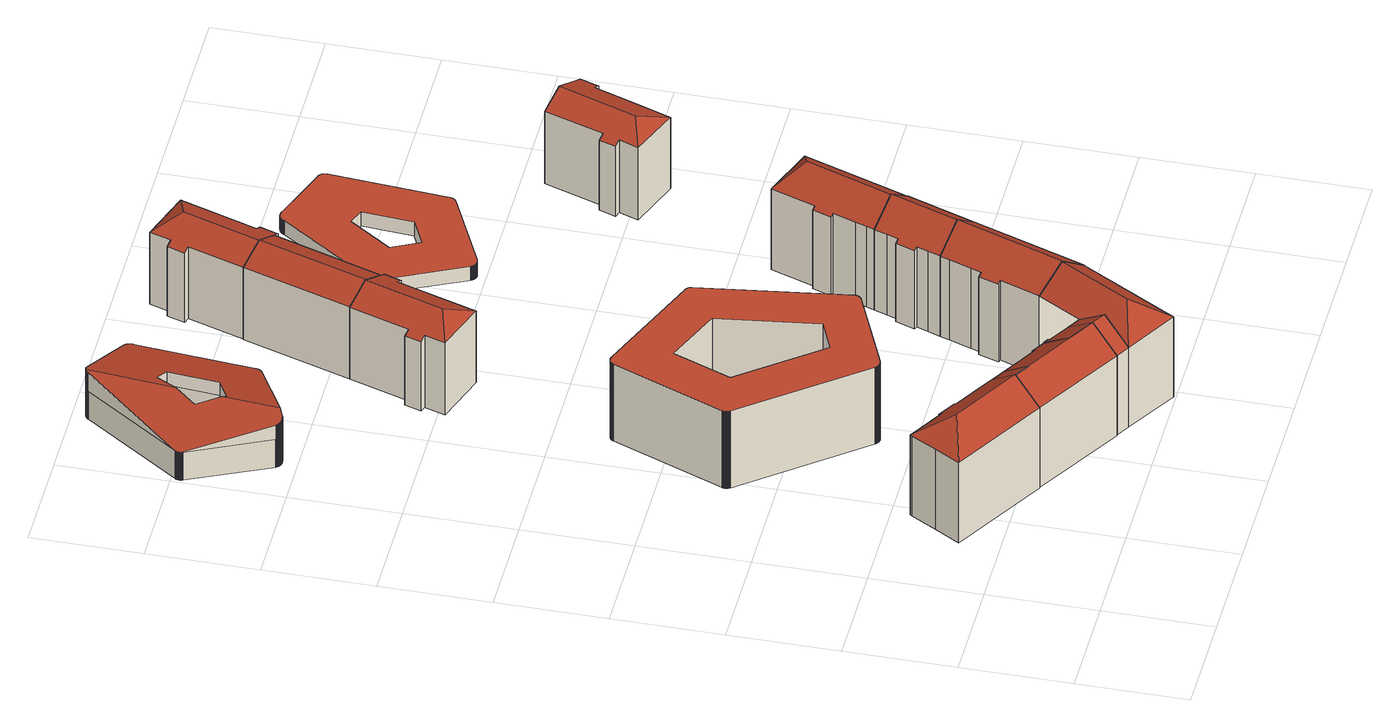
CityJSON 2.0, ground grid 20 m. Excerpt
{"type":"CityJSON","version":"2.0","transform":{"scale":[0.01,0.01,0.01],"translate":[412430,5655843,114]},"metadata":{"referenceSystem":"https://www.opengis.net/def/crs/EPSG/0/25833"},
"CityObjects":{
"building1":{"type":"Building","attributes":{"Gemeindeschluessel":14612000,"Geometrietyp2DReferenz":"3000","function":"31001_9998","roofType":"9999"},"children":["building1-1","building1-2"]},
"building1-1":{"type":"BuildingPart","attributes":{"Dachtyp_tdc":"tdcPolyFlatRoof","Dachneigung":37.24,"QualitaetDacherkennung":54,"Geometrietyp2DReferenz":"3000","measuredHeight":21.34,"roofType":"2100"},"parents":["building1"],"geometry":[{"type":"MultiSurface","lod":"2","boundaries":[[[0,1,2,3]],[[1,4,5,2]],[[4,6,7,5]],[[6,8,9,10,7]],[[8,6,4,1,0,11]],[[3,2,5,7,10,12]]],"semantics":{"surfaces":[{"type":"WallSurface"},{"type":"RoofSurface"},{"type":"GroundSurface"}],"values":[0,0,0,0,1,2]}}]},
"building1-2":{"type":"BuildingPart","attributes":{"Dachtyp_tdc":"tdcHipAndGableRoof","Dachneigung":36.91,"QualitaetDacherkennung":71,"Geometrietyp2DReferenz":"3000","measuredHeight":21.31,"roofType":"5000"},"parents":["building1"],"geometry":[{"type":"MultiSurface","lod":"2","boundaries":[[[13,14,15,16]],[[14,17,18,15]],[[17,19,0,3,18]],[[9,20,21,10]],[[20,22,23,21]],[[22,24,25,23]],[[24,26,27,25]],[[26,28,29,27]],[[28,30,31,29]],[[30,32,33,31]],[[32,13,16,33]],[[28,26,24,22,34]],[[22,20,9,11,34]],[[11,19,17,14,13,32,30,28,34]],[[16,15,18,3,12,10,21,23,25,27,29,31,33]]],"semantics":{"surfaces":[{"type":"WallSurface"},{"type":"RoofSurface"},{"type":"GroundSurface"}],"values":[0,0,0,0,0,0,0,0,0,0,0,1,1,1,2]}}]},
"building2":{"type":"Building","attributes":{"Gemeindeschluessel":14612000,"Geometrietyp2DReferenz":"3000","function":"31001_9998","roofType":"9999"},"children":["building2-1","building2-2"]},
"building2-1":{"type":"BuildingPart","attributes":{"Dachtyp_tdc":"tdcPolyFlatRoof","Dachneigung":36.88,"QualitaetDacherkennung":65,"Geometrietyp2DReferenz":"3000","measuredHeight":21.29,"roofType":"2100"},"parents":["building2"],"geometry":[{"type":"MultiSurface","lod":"2","boundaries":[[[35,36,37,38]],[[36,39,40,37]],[[39,41,42,40]],[[41,43,44,42]],[[43,45,46,44]],[[45,47,48,46]],[[49,35,38,50,51]],[[49,52,47,45,43,41,39,36,35]],[[38,37,40,42,44,46,48,50]]],"semantics":{"surfaces":[{"type":"WallSurface"},{"type":"RoofSurface"},{"type":"GroundSurface"}],"values":[0,0,0,0,0,0,0,1,2]}}]},
"building2-2":{"type":"BuildingPart","attributes":{"Dachtyp_tdc":"tdcPolyFlatRoof","Dachneigung":36.65,"QualitaetDacherkennung":71,"Geometrietyp2DReferenz":"3000","measuredHeight":21.32,"roofType":"2100"},"parents":["building2"],"geometry":[{"type":"MultiSurface","lod":"2","boundaries":[[[53,54,46,48,47]],[[54,55,56,46]],[[55,57,58,56]],[[57,59,60,58]],[[59,61,62,60]],[[61,63,64,62]],[[63,51,50,64]],[[51,63,61,59,57,55,54,53,52]],[[48,46,56,58,60,62,64,50]]],"semantics":{"surfaces":[{"type":"WallSurface"},{"type":"RoofSurface"},{"type":"GroundSurface"}],"values":[0,0,0,0,0,0,0,1,2]}}]},
"building3":{"type":"Building","attributes":{"Dachtyp_tdc":"tdcPolyFlatRoof","Gemeindeschluessel":14612000,"Dachneigung":0,"QualitaetDacherkennung":1,"Geometrietyp2DReferenz":"3000","measuredHeight":16.52,"function":"31001_9998","roofType":"1000"},"geometry":[{"type":"Solid","lod":"2","boundaries":[[[[65,66,67,68]],[[66,69,70,67]],[[69,71,72,70]],[[71,73,74,72]],[[73,75,76,74]],[[75,77,78,76]],[[77,79,80,78]],[[79,81,82,80]],[[81,83,84,82]],[[83,85,86,84]],[[85,87,88,86]],[[87,89,90,88]],[[89,91,92,90]],[[91,93,94,92]],[[93,95,96,94]],[[95,97,98,96]],[[97,99,100,98]],[[99,101,102,100]],[[101,103,104,102]],[[103,105,106,104]],[[105,107,108,106]],[[107,109,110,108]],[[109,111,112,110]],[[111,113,114,112]],[[113,115,116,114]],[[115,117,118,116]],[[117,119,120,118]],[[119,121,122,120]],[[121,123,124,122]],[[123,125,126,124]],[[125,127,128,126]],[[127,129,130,128]],[[129,131,132,130]],[[131,133,134,132]],[[133,135,136,134]],[[135,137,138,136]],[[137,139,140,138]],[[139,141,142,140]],[[141,143,144,142]],[[143,145,146,144]],[[145,147,148,146]],[[147,149,150,148]],[[149,151,152,150]],[[151,153,154,152]],[[153,155,156,154]],[[155,157,158,156]],[[157,159,160,158]],[[159,161,162,160]],[[161,163,164,162]],[[163,165,166,164]],[[165,167,168,166]],[[167,169,170,168]],[[169,171,172,170]],[[171,173,174,172]],[[173,175,176,174]],[[175,177,178,176]],[[177,179,180,178]],[[179,181,182,180]],[[181,183,184,182]],[[181,179,177,175,173,171,169,167,165,163,161,159,157,155,153,151,149,147,145,143,141,139,137,135,133,131,129,127,125,123,121,119,117,115,113,111,109,107,105,103,101,99,97,95,93,91,89,87,85,83,81,79,77,75,73,71,69,66,65,185,186,187,188,189,190,191,192,193,194,195,196,197,198,199,200,201,202,203,204,205,206,207,208,209,210,211,212,213,214,215,216,217,218,219,220,183],[221,222,223,224,225]],[[184,226,227,228,229,230,231,232,233,234,235,236,237,238,239,240,241,242,243,244,245,246,247,248,249,250,251,252,253,254,255,256,257,258,259,260,261,68,67,70,72,74,76,78,80,82,84,86,88,90,92,94,96,98,100,102,104,106,108,110,112,114,116,118,120,122,124,126,128,130,132,134,136,138,140,142,144,146,148,150,152,154,156,158,160,162,164,166,168,170,172,174,176,178,180,182],[262,263,264,265,266]],[[183,220,226,184]],[[220,219,227,226]],[[219,218,228,227]],[[218,217,229,228]],[[217,216,230,229]],[[216,215,231,230]],[[215,214,232,231]],[[214,213,233,232]],[[213,212,234,233]],[[212,211,235,234]],[[211,210,236,235]],[[210,209,237,236]],[[209,208,238,237]],[[208,207,239,238]],[[207,206,240,239]],[[206,205,241,240]],[[205,204,242,241]],[[204,203,243,242]],[[203,202,244,243]],[[202,201,245,244]],[[201,200,246,245]],[[200,199,247,246]],[[199,198,248,247]],[[198,197,249,248]],[[197,196,250,249]],[[221,225,263,262]],[[225,224,264,263]],[[224,223,265,264]],[[223,222,266,265]],[[222,221,262,266]],[[196,195,251,250]],[[195,194,252,251]],[[194,193,253,252]],[[193,192,254,253]],[[192,191,255,254]],[[191,190,256,255]],[[190,189,257,256]],[[189,188,258,257]],[[188,187,259,258]],[[187,186,260,259]],[[186,185,261,260]],[[185,65,68,261]]]],"semantics":{"surfaces":[{"type":"WallSurface"},{"type":"RoofSurface"},{"type":"GroundSurface"}],"values":[[0,0,0,0,0,0,0,0,0,0,0,0,0,0,0,0,0,0,0,0,0,0,0,0,0,0,0,0,0,0,0,0,0,0,0,0,0,0,0,0,0,0,0,0,0,0,0,0,0,0,0,0,0,0,0,0,0,0,0,1,2,0,0,0,0,0,0,0,0,0,0,0,0,0,0,0,0,0,0,0,0,0,0,0,0,0,0,0,0,0,0,0,0,0,0,0,0,0,0,0,0,0,0]]}}]},
"building4":{"type":"Building","attributes":{"Gemeindeschluessel":14612000,"Geometrietyp2DReferenz":"3000","function":"31001_9998","roofType":"9999"},"children":["building4-1","building4-2","building4-3"]},
"building4-1":{"type":"BuildingPart","attributes":{"Dachtyp_tdc":"tdcPolyFlatRoof","Dachneigung":35.82,"QualitaetDacherkennung":65,"Geometrietyp2DReferenz":"3000","measuredHeight":21.2,"roofType":"2100"},"parents":["building4"],"geometry":[{"type":"MultiSurface","lod":"2","boundaries":[[[267,268,269,270,271,272]],[[268,273,274,269]],[[273,275,276,274]],[[275,277,278,276]],[[277,279,280,281,278]],[[279,277,275,273,268,267]],[[270,269,274,276,278,281]]],"semantics":{"surfaces":[{"type":"WallSurface"},{"type":"RoofSurface"},{"type":"GroundSurface"}],"values":[0,0,0,0,0,1,2]}}]},
"building4-2":{"type":"BuildingPart","attributes":{"Dachtyp_tdc":"tdcHipAndGableRoof","Dachneigung":36.13,"QualitaetDacherkennung":67,"Geometrietyp2DReferenz":"3000","measuredHeight":21.24,"roofType":"5000"},"parents":["building4"],"geometry":[{"type":"MultiSurface","lod":"2","boundaries":[[[282,283,284,285]],[[283,286,287,288,284]],[[289,282,285,290]],[[286,283,291]],[[282,289,292]],[[283,282,292,291]],[[289,286,291,292]],[[285,284,288,293,290]]],"semantics":{"surfaces":[{"type":"WallSurface"},{"type":"RoofSurface"},{"type":"GroundSurface"}],"values":[0,0,0,1,0,1,1,2]}}]},
"building4-3":{"type":"BuildingPart","attributes":{"Dachtyp_tdc":"tdcGableRoof","Dachneigung":35.96,"QualitaetDacherkennung":63,"Geometrietyp2DReferenz":"3000","measuredHeight":21.23,"roofType":"3100"},"parents":["building4"],"geometry":[{"type":"MultiSurface","lod":"2","boundaries":[[[280,294,293,281]],[[287,295,296,288]],[[287,294,297]],[[294,280,272,298,297]],[[295,287,297,298]],[[281,293,288,296,270]]],"semantics":{"surfaces":[{"type":"WallSurface"},{"type":"RoofSurface"},{"type":"GroundSurface"}],"values":[0,0,0,1,1,2]}}]},
"building5":{"type":"Building","attributes":{"Dachtyp_tdc":"tdcFreeFormRoof","Gemeindeschluessel":14612000,"Dachneigung":15.68,"QualitaetDacherkennung":5,"Geometrietyp2DReferenz":"3000","measuredHeight":10.21,"function":"31001_9998","roofType":"5000"},"geometry":[{"type":"Solid","lod":"2","boundaries":[[[[299,300,301,302]],[[300,303,304,301]],[[303,305,306,304]],[[305,307,308,306]],[[307,309,310,308]],[[309,311,312,310]],[[311,313,314,312]],[[313,315,316,314]],[[315,317,318,316]],[[317,319,320,318]],[[319,321,322,320]],[[321,323,324,322]],[[323,325,326,324]],[[325,327,328,326]],[[327,329,330,328]],[[329,331,332,330]],[[331,333,334,332]],[[333,335,336,334]],[[335,337,338,336]],[[337,339,340,338]],[[339,341,342,340]],[[341,343,344,342]],[[343,345,346,344]],[[345,347,348,346]],[[347,349,350,348]],[[349,351,352,350]],[[353,354,355,356]],[[356,355,357,358]],[[358,357,359,360]],[[360,359,361,362]],[[362,361,363,364]],[[364,363,365,366]],[[366,365,367,368]],[[368,367,369,370]],[[370,369,371,372]],[[302,301,304,306,308,310,312,314,316,318,320,322,324,326,328,330,332,334,336,338,340,342,344,346,348,350,352,373,374,375,376,377,378,379,380,381,382,383,384,385,386,387,388,389,390,391,392,393,394,395,396,397,398,399,400,401,402,403,404,405,406,407,408,409,410,411,412,413,414,415,416,417,418,419,420,421,422,423,424,425,426,427,428,429,430,431,432,433,434,435,436,437,438,439,440,441],[442,443,444,445,446,447]],[[351,448,373,352]],[[448,449,374,373]],[[449,450,375,374]],[[450,451,376,375]],[[451,452,377,376]],[[452,453,378,377]],[[453,454,379,378]],[[454,455,380,379]],[[455,456,381,380]],[[456,457,382,381]],[[457,458,383,382]],[[458,459,384,383]],[[459,460,385,384]],[[460,461,386,385]],[[461,462,387,386]],[[462,463,388,387]],[[463,464,389,388]],[[464,465,390,389]],[[465,466,391,390]],[[466,353,392,391]],[[353,356,393,392]],[[356,358,394,393]],[[358,360,395,394]],[[360,362,396,395]],[[362,364,397,396]],[[364,366,398,397]],[[366,368,399,398]],[[368,370,400,399]],[[370,372,401,400]],[[372,467,402,401]],[[467,468,403,402]],[[469,470,443,442]],[[470,471,444,443]],[[471,472,445,444]],[[472,473,446,445]],[[473,474,447,446]],[[474,469,442,447]],[[468,475,404,403]],[[475,476,405,404]],[[476,477,406,405]],[[477,478,407,406]],[[478,479,408,407]],[[479,480,409,408]],[[480,481,410,409]],[[481,482,411,410]],[[482,483,412,411]],[[483,484,413,412]],[[484,485,414,413]],[[485,486,415,414]],[[486,487,416,415]],[[487,488,417,416]],[[488,489,418,417]],[[489,490,419,418]],[[490,491,420,419]],[[491,492,421,420]],[[492,493,422,421]],[[493,494,423,422]],[[494,495,424,423]],[[495,496,425,424]],[[496,497,426,425]],[[497,498,427,426]],[[498,499,428,427]],[[499,500,429,428]],[[500,501,430,429]],[[501,502,431,430]],[[502,503,432,431]],[[503,504,433,432]],[[504,505,434,433]],[[505,506,435,434]],[[506,507,436,435]],[[507,508,437,436]],[[508,509,438,437]],[[509,510,439,438]],[[510,511,440,439]],[[511,512,441,440]],[[512,299,302,441]],[[371,369,367,365,363,361,359,357,355,354,513,514,515,516,517,518,519,520,521,522,523,524,525,526,527,528,529,530,531,532,533,534,535,536,537,538,539,540,541,542,543,544,545,546,547,548,549,550,551,552,553,554,555,556,557,558,559]],[[560,561,562,563,564,565,566,567,568,569,570,571,572,573,574,575,576,577,578,579,580,581,558,557,582,552,551,583,584,585,586,587,588,589,590,591,592,593,594,507,506,505,504,503,502,595,596,597,598,599]],[[496,560,599,497]],[[497,599,598,498]],[[498,598,597,499]],[[499,597,596,500]],[[500,596,595,501]],[[501,595,502]],[[507,594,508]],[[508,594,593,509]],[[509,593,592,510]],[[510,592,591,511]],[[511,591,590,512]],[[512,590,589,299]],[[305,586,585,307]],[[307,585,584,309]],[[309,584,583,311]],[[311,583,551,313]],[[474,582,557,469]],[[473,553,552,582,474]],[[468,558,581,475]],[[475,581,580,476]],[[476,580,579,477]],[[477,579,578,478]],[[478,578,577,479]],[[479,577,576,480]],[[480,576,575,481]],[[481,575,574,482]],[[482,574,573,483]],[[483,573,572,484]],[[484,572,571,485]],[[485,571,570,486]],[[486,570,569,487]],[[487,569,568,488]],[[488,568,567,489]],[[489,567,566,490]],[[490,566,565,491]],[[491,565,564,492]],[[492,564,563,493]],[[493,563,562,494]],[[494,562,561,495]],[[495,561,560,496]],[[467,559,558,468]],[[372,371,559,467]],[[469,557,556,470]],[[470,556,555,471]],[[471,555,554,472]],[[472,554,553,473]],[[313,551,550,315]],[[315,550,549,317]],[[317,549,548,319]],[[319,548,547,321]],[[321,547,546,323]],[[323,546,545,325]],[[325,545,544,327]],[[327,544,543,329]],[[299,589,588,300]],[[300,588,587,303]],[[303,587,586,305]],[[329,543,542,331]],[[331,542,541,333]],[[333,541,540,335]],[[335,540,539,337]],[[337,539,538,339]],[[339,538,537,341]],[[341,537,536,343]],[[343,536,535,345]],[[345,535,534,347]],[[347,534,533,349]],[[349,533,532,351]],[[351,532,531,448]],[[448,531,530,449]],[[449,530,529,450]],[[450,529,528,451]],[[451,528,527,452]],[[452,527,526,453]],[[453,526,525,454]],[[454,525,524,455]],[[455,524,523,456]],[[456,523,522,457]],[[457,522,521,458]],[[458,521,520,459]],[[459,520,519,460]],[[460,519,518,461]],[[461,518,517,462]],[[462,517,516,463]],[[463,516,515,464]],[[464,515,514,465]],[[465,514,513,466]],[[466,513,354,353]]]],"semantics":{"surfaces":[{"type":"WallSurface"},{"type":"GroundSurface"},{"type":"RoofSurface"}],"values":[[0,0,0,0,0,0,0,0,0,0,0,0,0,0,0,0,0,0,0,0,0,0,0,0,0,0,0,0,0,0,0,0,0,0,0,1,0,0,0,0,0,0,0,0,0,0,0,0,0,0,0,0,0,0,0,0,0,0,0,0,0,0,0,0,0,0,0,0,0,0,0,0,0,0,0,0,0,0,0,0,0,0,0,0,0,0,0,0,0,0,0,0,0,0,0,0,0,0,0,0,0,0,0,0,0,0,0,0,0,0,0,0,2,2,0,0,0,0,0,0,0,0,0,0,0,0,0,0,0,0,0,0,0,0,0,0,0,0,0,0,0,0,0,0,0,0,0,0,0,0,0,0,0,0,0,0,0,0,0,0,0,0,0,0,0,0,0,0,0,0,0,0,0,0,0,0,0,0,0,0,0,0,0,0,0,0,0,0,0,0,0,0,0,0,0,0,0,0,0,0,0,0]]}}]},
"building6":{"type":"Building","attributes":{"Dachtyp_tdc":"tdcHipAndGableRoof","Gemeindeschluessel":14612000,"Dachneigung":24.91,"QualitaetDacherkennung":59,"Geometrietyp2DReferenz":"3000","measuredHeight":17.84,"function":"31001_9998","roofType":"5000"},"geometry":[{"type":"Solid","lod":"2","boundaries":[[[[600,601,602,603]],[[601,604,605,602]],[[604,606,607,605]],[[606,608,609,607]],[[608,610,611,609]],[[610,612,613,611]],[[612,614,615,613]],[[614,616,617,615]],[[616,618,619,617]],[[618,620,621,619]],[[620,622,623,621]],[[622,600,603,623]],[[618,616,624]],[[616,614,612,610,608,606,624]],[[606,604,601,600,622,620,618,624]],[[603,602,605,607,609,611,613,615,617,619,621,623]]]],"semantics":{"surfaces":[{"type":"WallSurface"},{"type":"RoofSurface"},{"type":"GroundSurface"}],"values":[[0,0,0,0,0,0,0,0,0,0,0,0,1,1,1,2]]}}]},
"building7":{"type":"Building","attributes":{"Dachtyp_tdc":"tdcGableRoof","Gemeindeschluessel":14612000,"Dachneigung":37.7,"QualitaetDacherkennung":80,"Geometrietyp2DReferenz":"3000","measuredHeight":21.41,"function":"31001_9998","roofType":"3100"},"geometry":[{"type":"Solid","lod":"2","boundaries":[[[[625,626,627,628]],[[626,629,630,627]],[[629,631,632,630]],[[631,633,634,632]],[[633,635,636,634]],[[635,637,638,636]],[[637,639,640,638]],[[639,641,642,640]],[[641,643,644,642]],[[643,645,646,644]],[[645,647,648,646]],[[647,625,628,648]],[[643,641,639,637]],[[637,635,633,631,629,626,625,647,645,643]],[[628,627,630,632,634,636,638,640,642,644,646,648]]]],"semantics":{"surfaces":[{"type":"WallSurface"},{"type":"RoofSurface"},{"type":"GroundSurface"}],"values":[[0,0,0,0,0,0,0,0,0,0,0,0,1,1,2]]}}]},
"building8":{"type":"Building","attributes":{"Dachtyp_tdc":"tdcGableRoof","Gemeindeschluessel":14612000,"Dachneigung":24.44,"QualitaetDacherkennung":77,"Geometrietyp2DReferenz":"3000","measuredHeight":17.84,"function":"31001_9998","roofType":"3100"},"geometry":[{"type":"Solid","lod":"2","boundaries":[[[[649,650,651,605]],[[650,652,653,651]],[[652,654,609,653]],[[654,649,605,609]],[[652,650,655]],[[649,654,656]],[[650,649,656,655]],[[654,652,655,656]],[[605,651,653,609]]]],"semantics":{"surfaces":[{"type":"WallSurface"},{"type":"RoofSurface"},{"type":"GroundSurface"}],"values":[[0,0,0,0,0,0,1,1,2]]}}]},
"building9":{"type":"Building","attributes":{"Dachtyp_tdc":"tdcGableRoof","Gemeindeschluessel":14612000,"Dachneigung":37.44,"QualitaetDacherkennung":80,"Geometrietyp2DReferenz":"3000","measuredHeight":21.41,"function":"31001_9998","roofType":"3100"},"geometry":[{"type":"Solid","lod":"2","boundaries":[[[[657,658,636,659]],[[658,660,661,636]],[[660,662,663,661]],[[662,664,665,663]],[[664,666,667,665]],[[666,668,669,667]],[[668,670,671,669]],[[670,672,673,671]],[[672,674,675,673]],[[674,676,677,675]],[[676,678,640,677]],[[678,657,659,640]],[[674,672,670,668,666,664,662,660,658,657]],[[657,678,676,674]],[[659,636,661,663,665,667,669,671,673,675,677,640]]]],"semantics":{"surfaces":[{"type":"WallSurface"},{"type":"RoofSurface"},{"type":"GroundSurface"}],"values":[[0,0,0,0,0,0,0,0,0,0,0,0,1,1,2]]}}]},
"building10":{"type":"Building","attributes":{"Dachtyp_tdc":"tdcHipAndGableRoof","Gemeindeschluessel":14612000,"Dachneigung":24.62,"QualitaetDacherkennung":63,"Geometrietyp2DReferenz":"3000","measuredHeight":17.79,"function":"31001_9998","roofType":"5000"},"geometry":[{"type":"Solid","lod":"2","boundaries":[[[[679,680,681,682]],[[680,683,684,681]],[[683,685,686,684]],[[685,687,688,686]],[[687,689,690,688]],[[689,691,692,690]],[[691,693,694,692]],[[693,695,696,694]],[[695,697,698,696]],[[697,699,700,698]],[[699,701,702,700]],[[701,679,682,702]],[[697,695,703]],[[695,693,691,689,687,685,683,703]],[[683,680,679,701,699,697,703]],[[682,681,684,686,688,690,692,694,696,698,700,702]]]],"semantics":{"surfaces":[{"type":"WallSurface"},{"type":"RoofSurface"},{"type":"GroundSurface"}],"values":[[0,0,0,0,0,0,0,0,0,0,0,0,1,1,1,2]]}}]},
"building11":{"type":"Building","attributes":{"Dachtyp_tdc":"tdcHipAndGableRoof","Gemeindeschluessel":14612000,"Dachneigung":37.58,"QualitaetDacherkennung":78,"Geometrietyp2DReferenz":"3000","measuredHeight":21.39,"function":"31001_9998","roofType":"5000"},"geometry":[{"type":"Solid","lod":"2","boundaries":[[[[704,705,706,673]],[[705,707,708,706]],[[707,709,710,708]],[[709,711,712,710]],[[711,713,714,712]],[[713,715,716,714]],[[715,717,718,716]],[[717,719,720,718]],[[719,721,677,720]],[[721,722,723,677]],[[722,704,673,723]],[[719,717,724]],[[717,715,713,711,709,707,705,704,722,724]],[[722,721,719,724]],[[673,706,708,710,712,714,716,718,720,677,723]]]],"semantics":{"surfaces":[{"type":"WallSurface"},{"type":"RoofSurface"},{"type":"GroundSurface"}],"values":[[0,0,0,0,0,0,0,0,0,0,0,1,1,1,2]]}}]},
"building12":{"type":"Building","attributes":{"Dachtyp_tdc":"tdcPolyFlatRoof","Gemeindeschluessel":14612000,"Dachneigung":0,"QualitaetDacherkennung":0,"Geometrietyp2DReferenz":"3000","BezugspunktDach":"2000","measuredHeight":3,"function":"31001_9998"},"geometry":[{"type":"MultiSurface","lod":"2","boundaries":[[[725,726,727,728,729,730,731,732,733,734,735,736,737,738,739,740,741,742,743,744,745,746,747,748,749,750,751,752,753,754,755,756,757,758,759,760,761,762,763,764,765,766,767,768,769,770,771,772,773,774,775,776,777,778,779,780,781,782,783,784,785,786,787,788,789,790,791,792,793,794,795,796,797,798,799,800,801,802,803,804,805,806,807,808,809,810,811,812,813,814,815,816,817,818,819,820,821,822],[823,824,825,826,827]],[[822,821,828,829]],[[821,820,830,828]],[[820,819,831,830]],[[819,818,832,831]],[[818,817,833,832]],[[817,816,834,833]],[[816,815,835,834]],[[815,814,836,835]],[[814,813,837,836]],[[813,812,838,837]],[[812,811,839,838]],[[811,810,840,839]],[[810,809,841,840]],[[809,808,842,841]],[[808,807,843,842]],[[807,806,844,843]],[[806,805,845,844]],[[805,804,846,845]],[[804,803,847,846]],[[803,802,848,847]],[[802,801,849,848]],[[801,800,850,849]],[[800,799,851,850]],[[799,798,852,851]],[[798,797,853,852]],[[797,796,854,853]],[[796,795,855,854]],[[795,794,856,855]],[[794,793,857,856]],[[793,792,858,857]],[[792,791,859,858]],[[791,790,860,859]],[[790,789,861,860]],[[789,788,862,861]],[[788,787,863,862]],[[787,786,864,863]],[[785,784,865,866]],[[786,785,866,864]],[[784,783,867,865]],[[783,782,868,867]],[[782,781,869,868]],[[781,780,870,869]],[[780,779,871,870]],[[779,778,872,871]],[[778,777,873,872]],[[777,776,874,873]],[[776,775,875,874]],[[775,774,876,875]],[[774,773,877,876]],[[773,772,878,877]],[[772,771,879,878]],[[771,770,880,879]],[[770,769,881,880]],[[769,768,882,881]],[[768,767,883,882]],[[767,766,884,883]],[[766,765,885,884]],[[765,764,886,885]],[[764,763,887,886]],[[763,762,888,887]],[[762,761,889,888]],[[761,760,890,889]],[[760,759,891,890]],[[759,758,892,891]],[[758,757,893,892]],[[757,756,894,893]],[[756,755,895,894]],[[755,754,896,895]],[[754,753,897,896]],[[753,752,898,897]],[[752,751,899,898]],[[751,750,900,899]],[[750,749,901,900]],[[749,748,902,901]],[[748,747,903,902]],[[747,746,904,903]],[[746,745,905,904]],[[745,744,906,905]],[[744,743,907,906]],[[743,742,908,907]],[[742,741,909,908]],[[741,740,910,909]],[[823,827,911,912]],[[824,823,912,913]],[[827,826,914,911]],[[826,825,915,914]],[[825,824,913,915]],[[740,739,916,910]],[[739,738,917,916]],[[738,737,918,917]],[[737,736,919,918]],[[736,735,920,919]],[[735,734,921,920]],[[734,733,922,921]],[[733,732,923,922]],[[732,731,924,923]],[[731,730,925,924]],[[730,729,926,925]],[[729,728,927,926]],[[728,727,928,927]],[[727,726,929,928]],[[726,725,930,929]],[[725,822,829,930]],[[829,828,830,831,832,833,834,835,836,837,838,839,840,841,842,843,844,845,846,847,848,849,850,851,852,853,854,855,856,857,858,859,860,861,862,863,864,866,865,867,868,869,870,871,872,873,874,875,876,877,878,879,880,881,882,883,884,885,886,887,888,889,890,891,892,893,894,895,896,897,898,899,900,901,902,903,904,905,906,907,908,909,910,916,917,918,919,920,921,922,923,924,925,926,927,928,929,930],[912,911,914,915,913]]],"semantics":{"surfaces":[{"type":"RoofSurface"},{"type":"WallSurface"},{"type":"GroundSurface"}],"values":[0,1,1,1,1,1,1,1,1,1,1,1,1,1,1,1,1,1,1,1,1,1,1,1,1,1,1,1,1,1,1,1,1,1,1,1,1,1,1,1,1,1,1,1,1,1,1,1,1,1,1,1,1,1,1,1,1,1,1,1,1,1,1,1,1,1,1,1,1,1,1,1,1,1,1,1,1,1,1,1,1,1,1,1,1,1,1,1,1,1,1,1,1,1,1,1,1,1,1,1,1,1,1,1,2]}}]},
"building13":{"type":"Building","attributes":{"Dachtyp_tdc":"tdcHipAndGableRoof","Gemeindeschluessel":14612000,"Dachneigung":24.77,"QualitaetDacherkennung":58,"Geometrietyp2DReferenz":"3000","measuredHeight":17.77,"function":"31001_9998","roofType":"5000"},"geometry":[{"type":"Solid","lod":"2","boundaries":[[[[931,932,933,934]],[[932,935,936,933]],[[935,937,938,936]],[[937,939,940,938]],[[939,941,942,940]],[[941,943,944,942]],[[943,945,946,944]],[[945,947,948,946]],[[947,949,950,948]],[[949,951,952,950]],[[951,953,954,952]],[[953,955,956,954]],[[955,931,934,956]],[[951,949,957]],[[949,947,945,943,941,939,937,957]],[[937,935,932,931,955,953,951,957]],[[934,933,936,938,940,942,944,946,948,950,952,954,956]]]],"semantics":{"surfaces":[{"type":"WallSurface"},{"type":"RoofSurface"},{"type":"GroundSurface"}],"values":[[0,0,0,0,0,0,0,0,0,0,0,0,0,1,1,1,2]]}}]}
},
"vertices":[
[3550,2670,1752],[3642,2616,1752],[3642,2616,45],[3550,2670,45],[3827,2510,1751],[3827,2510,45],[3545,2022,2180],[3545,2022,45],[3267,2184,2180],[3267,2184,2172],[3267,2184,45],[3269,2188,2176],[3269,2188,45],
[2843,3143,1716],[2816,3097,1756],[2816,3097,45],[2843,3143,45],[3329,2798,1757],[3329,2798,45],[3550,2670,1758],[2988,1705,1762],[2988,1705,45],[1253,2715,1765],[1253,2715,45],[1519,3172,1763],[1519,3172,45],[1788,3634,1760],[1788,3634,45],[1811,3674,1760],[1811,3674,45],[2484,3283,1760],[2484,3283,45],[2513,3335,1716],[2513,3335,45],[2013,2917,2176],
[3827,2510,1753],[4063,2372,1754],[4063,2372,46],[3827,2510,46],[4483,2128,1755],[4483,2128,46],[4511,2176,1713],[4511,2176,46],[4757,2033,1714],[4757,2033,46],[4450,1503,2173],[4450,1503,46],[4449,1501,2175],[4449,1501,46],[3546,2023,2175],[3546,2023,46],[3546,2023,2174],[3739,1911,2175],
[4449,1501,2177],[4450,1503,2178],[4919,1230,2178],[4919,1230,46],[4637,745,1761],[4637,745,46],[2988,1705,1761],[2988,1705,46],[3267,2184,2173],[3267,2184,46],[3545,2022,2173],[3545,2022,46],
[4955,8159,1688],[4959,8150,1688],[4959,8150,36],[4955,8159,36],[4963,8141,1688],[4963,8141,36],[4966,8131,1688],[4966,8131,36],[5356,5444,1688],[5356,5444,36],[5358,5434,1688],[5358,5434,36],[5358,5423,1688],[5358,5423,36],[5358,5413,1688],[5358,5413,36],[5357,5403,1688],[5357,5403,36],[5355,5393,1688],[5355,5393,36],[5353,5383,1688],[5353,5383,36],[5350,5373,1688],[5350,5373,36],[5346,5363,1688],[5346,5363,36],[5341,5354,1688],[5341,5354,36],[5336,5345,1688],[5336,5345,36],[5331,5336,1688],[5331,5336,36],[5324,5328,1688],[5324,5328,36],[5318,5320,1688],[5318,5320,36],[5310,5313,1688],[5310,5313,36],[5303,5306,1688],[5303,5306,36],[5294,5300,1688],[5294,5300,36],[5286,5294,1688],[5286,5294,36],[5277,5289,1688],[5277,5289,36],[5267,5285,1688],[5267,5285,36],[3716,4616,1688],[3716,4616,36],[3706,4612,1688],[3706,4612,36],[3697,4609,1688],[3697,4609,36],[3686,4607,1688],[3686,4607,36],[3676,4605,1688],[3676,4605,36],[3666,4604,1688],[3666,4604,36],[3656,4604,1688],[3656,4604,36],[3645,4604,1688],[3645,4604,36],[3635,4605,1688],[3635,4605,36],[3625,4607,1688],[3625,4607,36],[3615,4609,1688],[3615,4609,36],[3605,4613,1688],[3605,4613,36],[3595,4617,1688],[3595,4617,36],[3586,4621,1688],[3586,4621,36],[3577,4626,1688],[3577,4626,36],[3569,4632,1688],[3569,4632,36],[3560,4638,1688],[3560,4638,36],[3553,4645,1688],[3553,4645,36],[3546,4653,1688],[3546,4653,36],[3539,4661,1688],[3539,4661,36],[1869,6774,1688],[1869,6774,36],[1863,6782,1688],[1863,6782,36],[1857,6790,1688],[1857,6790,36],[1853,6799,1688],[1853,6799,36],[1848,6808,1688],[1848,6808,36],[1845,6817,1688],[1845,6817,36],[1841,6827,1688],[1841,6827,36],[1839,6836,1688],[1839,6836,36],[1837,6846,1688],[1837,6846,36],[1836,6856,1688],[1836,6856,36],[1836,6866,1688],[1836,6866,36],[1836,6876,1688],[1836,6876,36],[1837,6886,1688],[1837,6886,36],[1838,6896,1688],[1838,6896,36],[1840,6906,1688],[1840,6906,36],[1843,6915,1688],[1843,6915,36],[4950,8167,1688],[4945,8176,1688],[4939,8183,1688],[4933,8191,1688],[4926,8198,1688],[4919,8205,1688],[4912,8211,1688],[4904,8217,1688],[4895,8222,1688],[4887,8227,1688],[4878,8231,1688],[4869,8234,1688],[2854,9040,1688],[2845,9044,1688],[2835,9047,1688],[2825,9049,1688],[2815,9050,1688],[2805,9051,1688],[2795,9051,1688],[2785,9051,1688],[2775,9049,1688],[2765,9048,1688],[2755,9045,1688],[2746,9042,1688],[2736,9038,1688],[2727,9034,1688],[2718,9029,1688],[2710,9023,1688],[2702,9017,1688],[2694,9011,1688],[2687,9004,1688],[2680,8996,1688],[2674,8988,1688],[2669,8980,1688],[2664,8971,1688],[2659,8962,1688],[4219,7619,1688],[4487,5776,1688],[3895,5521,1688],[2743,6978,1688],[3166,8040,1688],[2659,8962,36],[2664,8971,36],[2669,8980,36],[2674,8988,36],[2680,8996,36],[2687,9004,36],[2694,9011,36],[2702,9017,36],[2710,9023,36],[2718,9029,36],[2727,9034,36],[2736,9038,36],[2746,9042,36],[2755,9045,36],[2765,9048,36],[2775,9049,36],[2785,9051,36],[2795,9051,36],[2805,9051,36],[2815,9050,36],[2825,9049,36],[2835,9047,36],[2845,9044,36],[2854,9040,36],[4869,8234,36],[4878,8231,36],[4887,8227,36],[4895,8222,36],[4904,8217,36],[4912,8211,36],[4919,8205,36],[4926,8198,36],[4933,8191,36],[4939,8183,36],[4945,8176,36],[4950,8167,36],[4219,7619,36],[3166,8040,36],[2743,6978,36],[3895,5521,36],[4487,5776,36],
[4919,1230,2170],[4450,1503,2169],[4450,1503,50],[4919,1230,50],[4919,1230,1757],[4919,1230,2168],[4757,2033,1727],[4757,2033,50],[4846,1981,1728],[4846,1981,50],[4825,1943,1759],[4825,1943,50],[5205,1722,1759],[5205,1722,1756],[5205,1722,50],
[6875,1807,1766],[5848,42,1767],[5848,42,50],[6875,1807,50],[4890,598,1761],[4890,598,1758],[4890,598,50],[5917,2365,1760],[5917,2365,50],[5661,797,2174],[6407,2080,2174],[5458,1575,50],
[5458,1575,1756],[4637,745,1758],[4637,745,50],[5169,1078,2173],[4916,1225,2173],
[1329,17706,621],[1335,17714,621],[1335,17714,25],[1329,17706,25],[1343,17723,621],[1343,17723,25],[1351,17730,621],[1351,17730,25],[1359,17737,621],[1359,17737,25],[1368,17743,621],[1368,17743,25],[1377,17749,621],[1377,17749,25],[1382,17752,621],[1382,17752,25],[1387,17754,621],[1387,17754,25],[1397,17759,621],[1397,17759,25],[1407,17762,621],[1407,17762,25],[1418,17765,621],[1418,17765,25],[1429,17767,621],[1429,17767,25],[1440,17769,621],[1440,17769,25],[1450,17769,621],[1450,17769,25],[1461,17769,621],[1461,17769,25],[1472,17768,621],[1472,17768,25],[1483,17766,621],[1483,17766,25],[1494,17764,621],[1494,17764,25],[2577,17371,621],[2577,17371,25],[2586,17366,621],[2586,17366,25],[2595,17362,621],[2595,17362,25],[2603,17356,621],[2603,17356,25],[2611,17350,621],[2611,17350,25],[2619,17344,621],[2619,17344,25],[2626,17337,621],[2626,17337,25],[2633,17329,621],[2633,17329,25],[2460,15020,621],[2460,15020,678],[2455,15011,679],[2455,15011,621],[2449,15003,680],[2449,15003,621],[2443,14995,682],[2443,14995,621],[2436,14988,683],[2436,14988,621],[2429,14981,685],[2429,14981,621],[2421,14974,687],[2421,14974,621],[2413,14969,689],[2413,14969,621],[2405,14963,692],[2405,14963,621],[2396,14958,694],[2396,14958,621],[2639,17321,25],[2644,17313,25],[2649,17304,25],[2654,17295,25],[2658,17286,25],[2660,17277,25],[2663,17267,25],[2665,17257,25],[2666,17247,25],[2666,17237,25],[2666,17227,25],[2665,17217,25],[2478,15087,25],[2477,15077,25],[2476,15067,25],[2474,15057,25],[2471,15047,25],[2468,15038,25],[2464,15029,25],[2460,15020,25],[2455,15011,25],[2449,15003,25],[2443,14995,25],[2436,14988,25],[2429,14981,25],[2421,14974,25],[2413,14969,25],[2405,14963,25],[2396,14958,25],[2387,14954,25],[1083,14344,25],[941,14278,25],[931,14275,25],[921,14273,25],[910,14271,25],[900,14270,25],[890,14270,25],[879,14271,25],[869,14272,25],[859,14274,25],[849,14277,25],[839,14280,25],[829,14284,25],[820,14289,25],[811,14294,25],[803,14300,25],[795,14306,25],[787,14314,25],[780,14321,25],[773,14329,25],[767,14338,25],[762,14346,25],[757,14356,25],[82,15795,25],[79,15804,25],[76,15814,25],[73,15823,25],[71,15833,25],[70,15842,25],[70,15852,25],[70,15862,25],[70,15871,25],[71,15881,25],[73,15891,25],[76,15900,25],[79,15909,25],[82,15918,25],[87,15927,25],[91,15935,25],[1173,15369,25],[1208,15293,25],[1707,15526,25],[1789,16459,25],[1511,16560,25],[974,15792,25],[2639,17321,621],[2644,17313,621],[2649,17304,621],[2654,17295,621],[2658,17286,621],[2660,17277,621],[2663,17267,621],[2665,17257,621],[2666,17247,621],[2666,17237,621],[2666,17227,621],[2665,17217,621],[2478,15087,621],[2477,15077,621],[2476,15067,621],[2474,15057,621],[2471,15047,621],[2468,15038,621],[2464,15029,621],[2387,14954,621],[1083,14344,621],[1173,15369,621],[1208,15293,621],[1707,15526,621],[1789,16459,621],[1511,16560,621],[974,15792,621],[941,14278,621],[931,14275,621],[921,14273,621],[910,14271,621],[900,14270,621],[890,14270,621],[879,14271,621],[869,14272,621],[859,14274,621],[849,14277,621],[839,14280,621],[829,14284,621],[820,14289,621],[811,14294,621],[803,14300,621],[795,14306,621],[787,14314,621],[780,14321,621],[773,14329,621],[767,14338,621],[762,14346,621],[757,14356,621],[82,15795,621],[79,15804,621],[76,15814,621],[73,15823,621],[71,15833,621],[70,15842,622],[70,15852,622],[70,15862,621],[70,15871,621],[71,15881,621],[73,15891,622],[76,15900,621],[79,15909,621],[82,15918,621],[87,15927,621],[91,15935,621],[2464,15029,677],[2468,15038,676],[2471,15047,675],[2474,15057,675],[2476,15067,674],[2477,15077,674],[2478,15087,674],[2665,17217,674],[2666,17227,674],[2666,17237,674],[2666,17247,675],[2665,17257,675],[2663,17267,676],[2660,17277,677],[2658,17286,678],[2654,17295,679],[2649,17304,681],[2644,17313,682],[2639,17321,684],[2633,17329,686],[2626,17337,688],[2619,17344,690],[2611,17350,692],[2603,17356,695],[2595,17362,697],[2586,17366,700],[2577,17371,703],[1494,17764,1015],[1483,17766,1018],[1472,17768,1021],[1461,17769,1024],[1450,17769,1027],[1440,17769,1031],[1429,17767,1034],[1418,17765,1036],[1407,17762,1039],[1397,17759,1042],[1387,17754,1045],[1382,17752,1046],[1244,16177,1046],[1511,16560,981],[1789,16459,900],[1707,15526,900],[1208,15293,1034],[1173,15369,1046],[1083,14344,1046],[2387,14954,696],[757,14356,925],[762,14346,927],[767,14338,929],[773,14329,932],[780,14321,935],[787,14314,938],[795,14306,941],[803,14300,944],[811,14294,947],[820,14289,951],[829,14284,954],[839,14280,958],[849,14277,962],[859,14274,965],[869,14272,969],[879,14271,973],[890,14270,977],[900,14270,981],[910,14271,985],[921,14273,988],[931,14275,992],[941,14278,996],[974,15792,959],[1377,17749,1044],[1368,17743,1041],[1359,17737,1038],[1351,17730,1035],[1343,17723,1032],[1335,17714,1030],[1329,17706,1028],[91,15935,627],[87,15927,625],[82,15918,624],[79,15909,623],[76,15900,622],[71,15833,623],[73,15823,624],[76,15814,625],[79,15804,626],[82,15795,628],
[2834,12595,1534],[2950,12556,1590],[2950,12556,43],[2834,12595,43],[3311,13648,1591],[3311,13648,43],[3794,13489,1827],[3794,13489,43],[4267,13332,1583],[4267,13332,43],[4382,13294,1524],[4382,13294,43],[4277,12977,1524],[4277,12977,43],[4159,13016,1585],[4159,13016,43],[3678,11558,1584],[3678,11558,43],[2723,11872,1590],[2723,11872,43],[2847,12251,1590],[2847,12251,43],[2733,12289,1534],[2733,12289,43],[3319,12052,1827],
[6121,3114,1720],[6249,3479,1719],[6249,3479,48],[6121,3114,48],[6312,3457,1770],[6312,3457,48],[6377,3641,1770],[6377,3641,48],[6517,4039,1769],[6517,4039,48],[6581,4221,1768],[6581,4221,48],[7097,4039,2188],[7097,4039,48],[7599,3861,1776],[7599,3861,48],[6875,1807,1773],[6875,1807,48],[6402,2082,2188],[6402,2082,48],[5917,2365,1765],[5917,2365,48],[6174,3095,1763],[6174,3095,48],
[3311,13648,1593],[3964,15622,1593],[3964,15622,43],[4920,15306,1591],[4920,15306,43],[4267,13332,1591],[4454,15460,1828],[3801,13486,1828],
[7087,4042,2189],[6581,4221,1778],[7087,4042,48],[6660,4447,1777],[6660,4447,48],[6734,4655,1778],[6734,4655,48],[6676,4675,1731],[6676,4675,48],[6802,5032,1730],[6802,5032,48],[6867,5010,1782],[6867,5010,48],[6939,5214,1782],[6939,5214,48],[7022,5451,1781],[7022,5451,48],[7524,5274,2189],[7524,5274,48],[8032,5094,1775],[8032,5094,48],[7599,3861,1772],
[5036,15267,1535],[4920,15306,1592],[4920,15306,44],[5036,15267,44],[4448,15462,1823],[4448,15462,44],[3964,15622,1590],[3964,15622,44],[4303,16645,1590],[4303,16645,44],[4188,16683,1534],[4188,16683,44],[4296,17010,1534],[4296,17010,44],[4412,16972,1590],[4412,16972,44],[4540,17360,1590],[4540,17360,44],[5496,17044,1592],[5496,17044,44],[5030,15636,1592],[5030,15636,44],[5145,15598,1535],[5145,15598,44],[4913,16865,1823],
[7022,5451,1787],[7072,5592,1787],[7072,5592,48],[7142,5795,1786],[7142,5795,48],[7294,6222,1786],[7294,6222,48],[7238,6242,1741],[7238,6242,48],[7359,6584,1741],[7359,6584,48],[7419,6564,1789],[7419,6564,48],[7704,7374,1788],[7704,7374,48],[8712,7022,1768],[8712,7022,48],[8032,5094,1766],[7516,5276,2187],[7516,5276,48],[8067,6835,2187],
[5661,13828,338],[5656,13820,338],[5652,13810,338],[5648,13801,338],[5645,13791,338],[5642,13781,338],[5640,13771,338],[5639,13761,338],[5639,13751,338],[5639,13741,338],[5640,13731,338],[5641,13721,338],[5643,13711,338],[5646,13701,338],[5649,13692,338],[5653,13682,338],[6341,12239,338],[6347,12230,338],[6352,12221,338],[6359,12213,338],[6366,12205,338],[6373,12198,338],[6381,12191,338],[6390,12185,338],[6399,12179,338],[6408,12174,338],[6418,12170,338],[6428,12167,338],[6438,12164,338],[6448,12162,338],[6458,12160,338],[6469,12160,338],[6479,12160,338],[6490,12161,338],[6500,12162,338],[6510,12165,338],[6520,12168,338],[6530,12172,338],[7991,12865,338],[7999,12871,338],[8008,12878,338],[8016,12885,338],[8023,12893,338],[8030,12901,338],[8037,12909,338],[8043,12918,338],[8048,12928,338],[8053,12937,338],[8057,12947,338],[8061,12957,338],[8063,12968,338],[8066,12978,338],[8233,15120,338],[8233,15131,338],[8233,15141,338],[8232,15152,338],[8231,15162,338],[8229,15172,338],[8226,15182,338],[8222,15192,338],[8218,15202,338],[8213,15211,338],[8207,15220,338],[8201,15228,338],[8194,15236,338],[8187,15244,338],[8179,15251,338],[8171,15258,338],[8162,15263,338],[8153,15269,338],[8144,15273,338],[8134,15277,338],[7080,15653,338],[7070,15658,338],[7059,15661,338],[7049,15664,338],[7038,15667,338],[7028,15668,338],[7017,15669,338],[7006,15669,338],[6995,15668,338],[6984,15667,338],[6974,15665,338],[6963,15662,338],[6953,15659,338],[6943,15655,338],[6933,15650,338],[6924,15645,338],[6915,15639,338],[6906,15632,338],[6898,15625,338],[6890,15617,338],[6883,15609,338],[6877,15601,338],[6871,15592,338],[6865,15582,338],[6860,15573,338],[6856,15563,338],[6544,13688,338],[7075,14460,338],[7364,14357,338],[7292,13426,338],[6784,13185,338],[6860,15573,38],[6856,15563,38],[6865,15582,38],[6871,15592,38],[6877,15601,38],[6883,15609,38],[6890,15617,38],[6898,15625,38],[6906,15632,38],[6915,15639,38],[6924,15645,38],[6933,15650,38],[6943,15655,38],[6953,15659,38],[6963,15662,38],[6974,15665,38],[6984,15667,38],[6995,15668,38],[7006,15669,38],[7017,15669,38],[7028,15668,38],[7038,15667,38],[7049,15664,38],[7059,15661,38],[7070,15658,38],[7080,15653,38],[8134,15277,38],[8144,15273,38],[8153,15269,38],[8162,15263,38],[8171,15258,38],[8179,15251,38],[8187,15244,38],[8194,15236,38],[8201,15228,38],[8207,15220,38],[8213,15211,38],[8222,15192,38],[8218,15202,38],[8226,15182,38],[8229,15172,38],[8231,15162,38],[8232,15152,38],[8233,15141,38],[8233,15131,38],[8233,15120,38],[8066,12978,38],[8063,12968,38],[8061,12957,38],[8057,12947,38],[8053,12937,38],[8048,12928,38],[8043,12918,38],[8037,12909,38],[8030,12901,38],[8023,12893,38],[8016,12885,38],[8008,12878,38],[7999,12871,38],[7991,12865,38],[6530,12172,38],[6520,12168,38],[6510,12165,38],[6500,12162,38],[6490,12161,38],[6479,12160,38],[6469,12160,38],[6458,12160,38],[6448,12162,38],[6438,12164,38],[6428,12167,38],[6418,12170,38],[6408,12174,38],[6399,12179,38],[6390,12185,38],[6381,12191,38],[6373,12198,38],[6366,12205,38],[6359,12213,38],[6352,12221,38],[6347,12230,38],[6341,12239,38],[5653,13682,38],[6784,13185,38],[6544,13688,38],[7075,14460,38],[7292,13426,38],[7364,14357,38],[5649,13692,38],[5646,13701,38],[5643,13711,38],[5641,13721,38],[5640,13731,38],[5639,13741,38],[5639,13751,38],[5639,13761,38],[5640,13771,38],[5642,13781,38],[5645,13791,38],[5648,13801,38],[5652,13810,38],[5656,13820,38],[5661,13828,38],
[8626,10544,1555],[8745,10503,1615],[8745,10503,58],[8626,10544,58],[9119,11591,1609],[9119,11591,58],[9568,11436,1836],[9568,11436,58],[10076,11261,1588],[10076,11261,58],[10202,11216,1526],[10202,11216,58],[10079,10874,1526],[10079,10874,58],[9965,10915,1582],[9965,10915,58],[9729,10267,1585],[9729,10267,58],[9452,9499,1586],[9452,9499,58],[8507,9840,1614],[8507,9840,58],[8634,10196,1614],[8634,10196,58],[8520,10237,1557],[8520,10237,58],[9062,10013,1836]
]}
